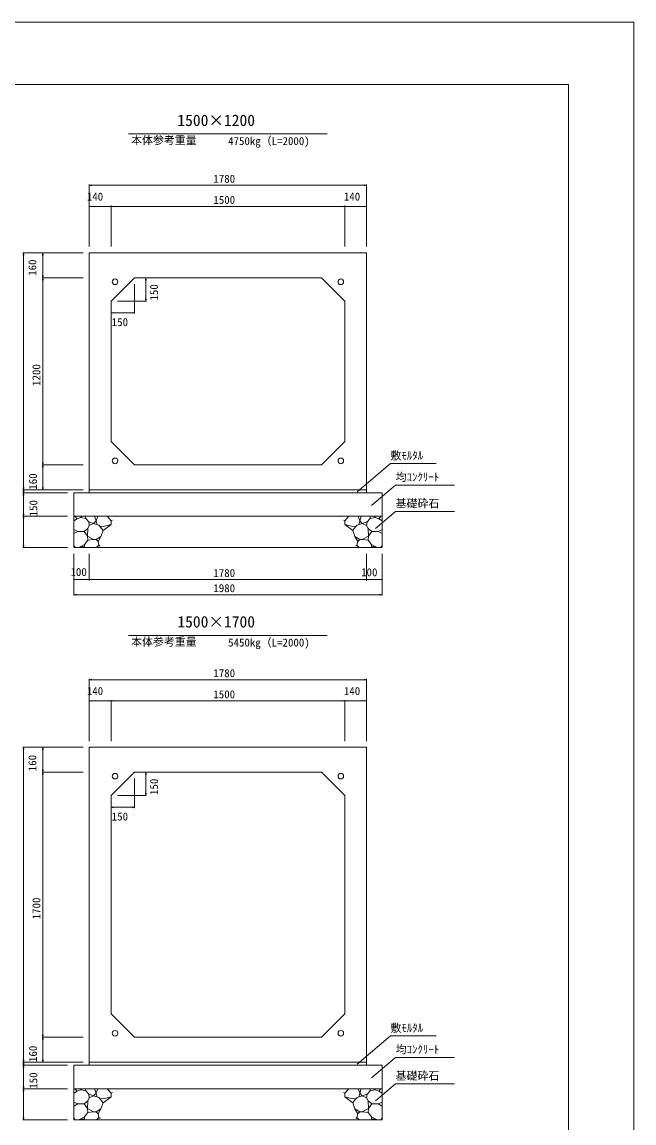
# Model space of a CAD drawing. Units: millimetres on the paper. Extents: x 0 to 841, y 0 to 594.
# Drawn here: x 644.6 to 841, y 240.9 to 594 of the extents above; entities that cross this region are included whole.
import ezdxf
from ezdxf.enums import TextEntityAlignment as Align

# ---------------------------------------------------------------- set-up
doc = ezdxf.new("R2010")
doc.units = ezdxf.units.MM
for name, color, linetype, lineweight in [('0_2', 7, 'Continuous', 9), ('D-STR-DIM（寸法）', 7, 'Continuous', 18), ('D-STR-HTXT（旗揚げ）', 4, 'Continuous', 18), ('D-STR-STRn（構造物）', 5, 'Continuous', 18), ('D-STR（構造物外形線）', 1, 'Continuous', 18), ('D-TTL(外枠）', 2, 'Continuous', 18), ('DEFPOINTS_3', 8, 'Continuous', 18)]:
    doc.layers.add(name, color=color, linetype=linetype, lineweight=lineweight)
doc.layers.add('D-STR-TXT（文字）', color=7, linetype='Continuous')
doc.styles.add('ＭＳ ゴシック', font='')
doc.styles.get('ＭＳ ゴシック').set_extended_font_data('MS Gothic')

msp = doc.modelspace()

# ---------------------------------------------------------------- linework, layer by layer
at = {"layer": '0_2'}
for p, q in [((666.173, 541.634), (666.923, 541.759)), ((666.923, 541.509), (666.173, 541.634)), ((754.423, 541.759), (755.173, 541.634)), ((755.173, 541.634), (754.423, 541.509)), ((666.173, 534.853), (666.923, 534.978)), ((666.923, 534.728), (666.173, 534.853)), ((672.423, 534.978), (673.173, 534.853)), ((673.173, 534.853), (672.423, 534.728)), ((673.173, 534.853), (673.923, 534.978)), ((673.923, 534.728), (673.173, 534.853)), ((747.423, 534.978), (748.173, 534.853)), ((748.173, 534.853), (747.423, 534.728)), ((748.173, 534.853), (748.923, 534.978)), ((748.923, 534.728), (748.173, 534.853)), ((754.423, 534.978), (755.173, 534.853)), ((755.173, 534.853), (754.423, 534.728)), ((644.962, 519.213), (645.087, 519.963)), ((645.087, 519.963), (645.212, 519.213)), ((651.158, 519.213), (651.283, 519.963)), ((651.283, 519.963), (651.408, 519.213)), ((651.283, 511.963), (651.158, 512.713)), ((651.408, 512.713), (651.283, 511.963)), ((651.158, 511.213), (651.283, 511.963)), ((651.283, 511.963), (651.408, 511.213)), ((684.174, 511.213), (684.299, 511.963)), ((684.299, 511.963), (684.424, 511.213)), ((684.299, 504.463), (684.174, 505.213)), ((684.424, 505.213), (684.299, 504.463)), ((673.173, 500.716), (673.923, 500.841)), ((673.923, 500.591), (673.173, 500.716)), ((679.923, 500.841), (680.673, 500.716)), ((680.673, 500.716), (679.923, 500.591)), ((651.283, 451.963), (651.158, 452.713)), ((651.408, 452.713), (651.283, 451.963)), ((651.158, 451.213), (651.283, 451.963)), ((651.283, 451.963), (651.408, 451.213)), ((645.087, 443.963), (644.962, 444.713)), ((644.962, 443.213), (645.087, 443.963)), ((645.087, 442.963), (644.962, 443.713)), ((644.962, 442.213), (645.087, 442.963)), ((645.212, 444.713), (645.087, 443.963)), ((645.087, 443.963), (645.212, 443.213)), ((645.212, 443.713), (645.087, 442.963)), ((645.087, 442.963), (645.212, 442.213)), ((651.283, 443.963), (651.158, 444.713)), ((651.408, 444.713), (651.283, 443.963)), ((645.087, 435.463), (644.962, 436.213)), ((644.962, 434.713), (645.087, 435.463)), ((645.212, 436.213), (645.087, 435.463)), ((645.087, 435.463), (645.212, 434.713)), ((645.087, 425.463), (644.962, 426.213)), ((645.212, 426.213), (645.087, 425.463)), ((661.173, 415.176), (661.923, 415.301)), ((661.923, 415.051), (661.173, 415.176)), ((665.423, 415.301), (666.173, 415.176)), ((666.173, 415.176), (665.423, 415.051)), ((666.173, 415.176), (666.923, 415.301)), ((666.923, 415.051), (666.173, 415.176)), ((754.423, 415.301), (755.173, 415.176)), ((755.173, 415.176), (754.423, 415.051)), ((755.173, 415.176), (755.923, 415.301)), ((755.923, 415.051), (755.173, 415.176)), ((759.423, 415.301), (760.173, 415.176)), ((760.173, 415.176), (759.423, 415.051)), ((661.173, 410.323), (661.923, 410.448)), ((661.923, 410.198), (661.173, 410.323)), ((759.423, 410.448), (760.173, 410.323)), ((760.173, 410.323), (759.423, 410.198)), ((666.173, 383.063), (666.923, 383.188)), ((666.923, 382.938), (666.173, 383.063)), ((754.423, 383.188), (755.173, 383.063)), ((755.173, 383.063), (754.423, 382.938)), ((666.173, 376.282), (666.923, 376.407)), ((666.923, 376.157), (666.173, 376.282)), ((672.423, 376.407), (673.173, 376.282)), ((673.173, 376.282), (672.423, 376.157)), ((673.173, 376.282), (673.923, 376.407)), ((673.923, 376.157), (673.173, 376.282)), ((747.423, 376.407), (748.173, 376.282)), ((748.173, 376.282), (747.423, 376.157)), ((748.173, 376.282), (748.923, 376.407)), ((748.923, 376.157), (748.173, 376.282)), ((754.423, 376.407), (755.173, 376.282)), ((755.173, 376.282), (754.423, 376.157)), ((644.962, 360.642), (645.087, 361.392)), ((645.087, 361.392), (645.212, 360.642)), ((651.158, 360.642), (651.283, 361.392)), ((651.283, 361.392), (651.408, 360.642)), ((651.283, 353.392), (651.158, 354.142)), ((651.158, 352.642), (651.283, 353.392)), ((651.408, 354.142), (651.283, 353.392)), ((651.283, 353.392), (651.408, 352.642)), ((684.174, 352.642), (684.299, 353.392)), ((684.299, 353.392), (684.424, 352.642)), ((684.299, 345.892), (684.174, 346.642)), ((684.424, 346.642), (684.299, 345.892)), ((673.173, 342.145), (673.923, 342.27)), ((673.923, 342.02), (673.173, 342.145)), ((679.923, 342.27), (680.673, 342.145)), ((680.673, 342.145), (679.923, 342.02)), ((651.283, 268.392), (651.158, 269.142)), ((651.158, 267.642), (651.283, 268.392)), ((651.408, 269.142), (651.283, 268.392)), ((651.283, 268.392), (651.408, 267.642)), ((645.087, 260.392), (644.962, 261.142)), ((644.962, 259.642), (645.087, 260.392)), ((645.087, 259.392), (644.962, 260.142)), ((644.962, 258.642), (645.087, 259.392)), ((645.212, 261.142), (645.087, 260.392)), ((645.087, 260.392), (645.212, 259.642)), ((645.212, 260.142), (645.087, 259.392)), ((645.087, 259.392), (645.212, 258.642)), ((651.283, 260.392), (651.158, 261.142)), ((651.408, 261.142), (651.283, 260.392)), ((645.087, 251.892), (644.962, 252.642)), ((644.962, 251.142), (645.087, 251.892)), ((645.212, 252.642), (645.087, 251.892)), ((645.087, 251.892), (645.212, 251.142)), ((645.087, 241.892), (644.962, 242.642)), ((645.212, 242.642), (645.087, 241.892))]:
    msp.add_line(p, q, dxfattribs=at)
at = {"layer": '0_2', "color": 9, "lineweight": 18}
for p, q in [((666.173, 541.634), (666.273, 541.634)), ((755.173, 541.634), (755.073, 541.634)), ((666.173, 534.853), (666.273, 534.853)), ((673.173, 534.853), (673.073, 534.853)), ((673.173, 534.853), (673.273, 534.853)), ((748.173, 534.853), (748.073, 534.853)), ((748.173, 534.853), (748.273, 534.853)), ((755.173, 534.853), (755.073, 534.853)), ((645.087, 519.963), (645.087, 519.863)), ((651.283, 519.963), (651.283, 519.863)), ((651.283, 511.963), (651.283, 512.063)), ((651.283, 511.963), (651.283, 511.863)), ((684.299, 511.963), (684.299, 511.863)), ((684.299, 504.463), (684.299, 504.563)), ((673.173, 500.716), (673.273, 500.716)), ((680.673, 500.716), (680.573, 500.716)), ((651.283, 451.963), (651.283, 452.063)), ((651.283, 451.963), (651.283, 451.863)), ((645.087, 443.963), (645.087, 444.063)), ((645.087, 443.963), (645.087, 443.863)), ((645.087, 442.963), (645.087, 443.063)), ((645.087, 442.963), (645.087, 442.863)), ((651.283, 443.963), (651.283, 444.063)), ((645.087, 435.463), (645.087, 435.563)), ((645.087, 435.463), (645.087, 435.363)), ((645.087, 425.463), (645.087, 425.563)), ((661.173, 415.176), (661.273, 415.176)), ((666.173, 415.176), (666.073, 415.176)), ((666.173, 415.176), (666.273, 415.176)), ((755.173, 415.176), (755.073, 415.176)), ((755.173, 415.176), (755.273, 415.176)), ((760.173, 415.176), (760.073, 415.176)), ((661.173, 410.323), (661.273, 410.323)), ((760.173, 410.323), (760.073, 410.323)), ((666.173, 383.063), (666.273, 383.063)), ((755.173, 383.063), (755.073, 383.063)), ((666.173, 376.282), (666.273, 376.282)), ((673.173, 376.282), (673.073, 376.282)), ((673.173, 376.282), (673.273, 376.282)), ((748.173, 376.282), (748.073, 376.282)), ((748.173, 376.282), (748.273, 376.282)), ((755.173, 376.282), (755.073, 376.282)), ((645.087, 361.392), (645.087, 361.292)), ((651.283, 361.392), (651.283, 361.292)), ((651.283, 353.392), (651.283, 353.492)), ((651.283, 353.392), (651.283, 353.292)), ((684.299, 353.392), (684.299, 353.292)), ((684.299, 345.892), (684.299, 345.992)), ((673.173, 342.145), (673.273, 342.145)), ((680.673, 342.145), (680.573, 342.145)), ((651.283, 268.392), (651.283, 268.492)), ((651.283, 268.392), (651.283, 268.292)), ((645.087, 260.392), (645.087, 260.492)), ((645.087, 260.392), (645.087, 260.292)), ((645.087, 259.392), (645.087, 259.492)), ((645.087, 259.392), (645.087, 259.292)), ((651.283, 260.392), (651.283, 260.492)), ((645.087, 251.892), (645.087, 251.992)), ((645.087, 251.892), (645.087, 251.792)), ((645.087, 241.892), (645.087, 241.992))]:
    msp.add_line(p, q, dxfattribs=at)
at = {"layer": 'D-STR-DIM（寸法）'}
for p, q in [((666.173, 521.963), (666.173, 541.884)), ((755.073, 541.634), (666.273, 541.634)), ((755.173, 521.963), (755.173, 541.884)), ((666.273, 534.853), (673.073, 534.853)), ((673.173, 521.963), (673.173, 535.103)), ((673.273, 534.853), (748.073, 534.853)), ((748.173, 521.963), (748.173, 535.103)), ((748.273, 534.853), (755.073, 534.853)), ((664.173, 519.963), (644.837, 519.963)), ((645.087, 519.863), (645.087, 444.063)), ((651.283, 512.063), (651.283, 519.863)), ((664.173, 511.963), (651.033, 511.963)), ((651.283, 452.063), (651.283, 511.863)), ((680.673, 509.963), (680.673, 500.466)), ((682.673, 511.963), (684.549, 511.963)), ((684.299, 504.563), (684.299, 511.863)), ((673.173, 502.463), (673.173, 500.466)), ((675.173, 504.463), (684.549, 504.463)), ((680.573, 500.716), (673.273, 500.716)), ((664.173, 451.963), (651.033, 451.963)), ((651.283, 451.863), (651.283, 444.063)), ((664.173, 443.963), (644.837, 443.963)), ((659.173, 442.963), (644.837, 442.963)), ((645.087, 443.863), (645.087, 443.063)), ((645.087, 442.863), (645.087, 435.563)), ((659.173, 435.463), (644.837, 435.463)), ((645.087, 435.363), (645.087, 425.563)), ((659.173, 425.463), (644.837, 425.463)), ((661.173, 423.463), (661.173, 410.073)), ((666.173, 423.463), (666.173, 414.926)), ((755.173, 423.463), (755.173, 414.926)), ((760.173, 423.463), (760.173, 410.073)), ((661.273, 415.176), (666.073, 415.176)), ((666.273, 415.176), (755.073, 415.176)), ((755.273, 415.176), (760.073, 415.176)), ((661.273, 410.323), (760.073, 410.323)), ((666.173, 363.392), (666.173, 383.313)), ((755.073, 383.063), (666.273, 383.063)), ((755.173, 363.392), (755.173, 383.313)), ((666.273, 376.282), (673.073, 376.282)), ((673.173, 363.392), (673.173, 376.532)), ((673.273, 376.282), (748.073, 376.282)), ((748.173, 363.392), (748.173, 376.532)), ((748.273, 376.282), (755.073, 376.282)), ((664.173, 361.392), (644.837, 361.392)), ((645.087, 361.292), (645.087, 260.492)), ((651.283, 353.492), (651.283, 361.292)), ((664.173, 353.392), (651.033, 353.392)), ((651.283, 268.492), (651.283, 353.292)), ((682.673, 353.392), (684.549, 353.392)), ((684.299, 345.992), (684.299, 353.292)), ((680.673, 351.392), (680.673, 341.895)), ((673.173, 343.892), (673.173, 341.895)), ((675.173, 345.892), (684.549, 345.892)), ((680.573, 342.145), (673.273, 342.145)), ((664.173, 268.392), (651.033, 268.392)), ((651.283, 268.292), (651.283, 260.492)), ((664.173, 260.392), (644.837, 260.392)), ((659.173, 259.392), (644.837, 259.392)), ((645.087, 260.292), (645.087, 259.492)), ((645.087, 259.292), (645.087, 251.992)), ((659.173, 251.892), (644.837, 251.892)), ((645.087, 251.792), (645.087, 241.992)), ((659.173, 241.892), (644.837, 241.892))]:
    msp.add_line(p, q, dxfattribs=at)
at = {"layer": 'D-STR-HTXT（旗揚げ）'}
for p, q in [((678.781, 558.094), (742.565, 558.094)), ((752.106, 443.365), (762.839, 452.382)), ((777.501, 452.382), (762.839, 452.382)), ((756.699, 438.949), (764.498, 445.502)), ((783.423, 445.502), (764.498, 445.502)), ((758.024, 431.61), (764.498, 437.049)), ((783.361, 437.049), (764.498, 437.049)), ((678.781, 397.26), (742.565, 397.26)), ((752.106, 259.793), (762.839, 268.811)), ((777.501, 268.811), (762.839, 268.811)), ((756.699, 255.378), (764.498, 261.931)), ((783.423, 261.931), (764.498, 261.931)), ((758.024, 248.039), (764.498, 253.478)), ((783.361, 253.478), (764.498, 253.478))]:
    msp.add_line(p, q, dxfattribs=at)
at = {"layer": 'D-STR-STRn（構造物）'}
for p, q in [((661.173, 442.963), (760.173, 442.963)), ((661.173, 442.963), (661.173, 425.463)), ((666.173, 443.963), (666.173, 442.963)), ((755.173, 443.963), (755.173, 442.963)), ((760.173, 442.963), (760.173, 425.463)), ((661.173, 435.463), (760.173, 435.463)), ((662.238, 434.672), (661.173, 434.046)), ((662.238, 434.672), (661.574, 435.463)), ((663.408, 435.049), (662.238, 434.672)), ((663.408, 435.049), (663.79, 435.463)), ((665.024, 434.789), (663.408, 435.049)), ((665.024, 434.789), (664.987, 435.463)), ((665.999, 433.727), (665.024, 434.789)), ((667.895, 435.463), (668.349, 434.027)), ((668.349, 434.027), (668.909, 435.463)), ((671.898, 435.463), (673.191, 434.022)), ((749.448, 435.463), (748.156, 434.022)), ((752.997, 434.027), (752.437, 435.463)), ((753.451, 435.463), (752.997, 434.027)), ((755.347, 433.727), (756.322, 434.789)), ((756.322, 434.789), (756.359, 435.463)), ((756.322, 434.789), (757.939, 435.049)), ((757.939, 435.049), (757.556, 435.463)), ((757.939, 435.049), (759.109, 434.672)), ((759.109, 434.672), (759.772, 435.463)), ((759.109, 434.672), (760.173, 434.046)), ((662.469, 430.644), (661.173, 431.19)), ((664.506, 430.61), (665.706, 431.542)), ((665.564, 429.142), (665.706, 431.542)), ((665.706, 431.542), (666.176, 432.487)), ((666.176, 432.487), (665.999, 433.727)), ((667.546, 433.194), (665.999, 433.727)), ((666.176, 432.487), (667.546, 433.194)), ((668.349, 434.027), (667.546, 433.194)), ((667.546, 433.194), (669.199, 432.582)), ((668.349, 434.027), (668.662, 432.781)), ((669.199, 432.582), (669.811, 432.001)), ((669.505, 432.292), (670.628, 432.183)), ((669.811, 432.001), (670.638, 430.899)), ((670.638, 430.899), (669.911, 428.956)), ((670.628, 432.183), (673.191, 432.84)), ((670.638, 430.899), (673.191, 432.84)), ((673.191, 434.022), (673.628, 434.24)), ((673.191, 434.022), (673.191, 432.84)), ((673.191, 432.84), (673.241, 432.828)), ((748.156, 434.022), (747.718, 434.24)), ((748.156, 432.84), (748.105, 432.828)), ((748.156, 434.022), (748.156, 432.84)), ((750.719, 432.183), (748.156, 432.84)), ((750.708, 430.899), (748.156, 432.84)), ((751.535, 432.001), (750.708, 430.899)), ((750.708, 430.899), (751.436, 428.956)), ((751.841, 432.292), (750.719, 432.183)), ((752.147, 432.582), (751.535, 432.001)), ((753.801, 433.194), (752.147, 432.582)), ((752.997, 434.027), (752.684, 432.781)), ((752.997, 434.027), (753.801, 433.194)), ((753.801, 433.194), (755.347, 433.727)), ((755.17, 432.487), (753.801, 433.194)), ((755.17, 432.487), (755.347, 433.727)), ((755.641, 431.542), (755.17, 432.487)), ((755.783, 429.142), (755.641, 431.542)), ((756.84, 430.61), (755.641, 431.542)), ((758.877, 430.644), (760.173, 431.19)), ((661.173, 429.907), (662.469, 430.644)), ((662.469, 430.644), (664.506, 430.61)), ((665.564, 429.142), (664.506, 430.61)), ((664.591, 426.394), (665.691, 427.789)), ((665.691, 427.789), (665.564, 429.142)), ((665.564, 429.142), (667.55, 428.067)), ((667.55, 428.067), (665.691, 427.789)), ((668.389, 428.004), (667.55, 428.067)), ((669.911, 428.956), (668.389, 428.004)), ((668.389, 428.004), (669.022, 427.355)), ((669.022, 427.355), (669.911, 428.956)), ((669.26, 426.216), (669.022, 427.355)), ((752.324, 427.355), (751.436, 428.956)), ((751.436, 428.956), (752.957, 428.004)), ((752.087, 426.216), (752.324, 427.355)), ((752.957, 428.004), (752.324, 427.355)), ((752.957, 428.004), (753.796, 428.067)), ((755.783, 429.142), (753.796, 428.067)), ((753.796, 428.067), (755.656, 427.789)), ((755.656, 427.789), (755.783, 429.142)), ((756.755, 426.394), (755.656, 427.789)), ((755.783, 429.142), (756.84, 430.61)), ((758.877, 430.644), (756.84, 430.61)), ((760.173, 429.907), (758.877, 430.644)), ((661.6, 425.463), (661.173, 426.352)), ((661.173, 425.463), (760.173, 425.463)), ((663.227, 425.646), (662.468, 425.463)), ((663.227, 425.646), (664.591, 426.394)), ((664.483, 425.693), (663.227, 425.646)), ((665.008, 425.463), (664.483, 425.693)), ((664.591, 426.394), (664.617, 425.698)), ((668.506, 425.463), (669.26, 426.216)), ((669.26, 426.216), (669.65, 425.853)), ((752.087, 426.216), (751.697, 425.853)), ((752.84, 425.463), (752.087, 426.216)), ((756.338, 425.463), (756.863, 425.693)), ((756.755, 426.394), (756.73, 425.698)), ((758.12, 425.646), (756.755, 426.394)), ((756.863, 425.693), (758.12, 425.646)), ((758.12, 425.646), (758.878, 425.463)), ((759.747, 425.463), (760.173, 426.352)), ((661.173, 259.392), (760.173, 259.392)), ((661.173, 259.392), (661.173, 241.892)), ((666.173, 260.392), (666.173, 259.392)), ((755.173, 260.392), (755.173, 259.392)), ((760.173, 259.392), (760.173, 241.892)), ((661.173, 251.892), (760.173, 251.892)), ((662.238, 251.101), (661.173, 250.475)), ((662.238, 251.101), (661.574, 251.892)), ((663.408, 251.478), (662.238, 251.101)), ((663.408, 251.478), (663.79, 251.892)), ((665.024, 251.218), (663.408, 251.478)), ((665.024, 251.218), (664.987, 251.892)), ((665.999, 250.155), (665.024, 251.218)), ((667.895, 251.892), (668.349, 250.456)), ((668.349, 250.456), (668.909, 251.892)), ((671.898, 251.892), (673.191, 250.451)), ((749.448, 251.892), (748.156, 250.451)), ((752.997, 250.456), (752.437, 251.892)), ((753.451, 251.892), (752.997, 250.456)), ((755.347, 250.155), (756.322, 251.218)), ((756.322, 251.218), (756.359, 251.892)), ((756.322, 251.218), (757.939, 251.478)), ((757.939, 251.478), (757.556, 251.892)), ((757.939, 251.478), (759.109, 251.101)), ((759.109, 251.101), (759.772, 251.892)), ((759.109, 251.101), (760.173, 250.475)), ((662.469, 247.073), (661.173, 247.618)), ((664.506, 247.039), (665.706, 247.971)), ((665.564, 245.571), (665.706, 247.971)), ((665.706, 247.971), (666.176, 248.916)), ((666.176, 248.916), (665.999, 250.155)), ((667.546, 249.623), (665.999, 250.155)), ((666.176, 248.916), (667.546, 249.623)), ((668.349, 250.456), (667.546, 249.623)), ((667.546, 249.623), (669.199, 249.011)), ((668.349, 250.456), (668.662, 249.21)), ((669.199, 249.011), (669.811, 248.43)), ((669.505, 248.72), (670.628, 248.612)), ((669.811, 248.43), (670.638, 247.328)), ((670.638, 247.328), (669.911, 245.385)), ((670.628, 248.612), (673.191, 249.269)), ((670.638, 247.328), (673.191, 249.269)), ((673.191, 250.451), (673.628, 250.669)), ((673.191, 250.451), (673.191, 249.269)), ((673.191, 249.269), (673.241, 249.257)), ((748.156, 250.451), (747.718, 250.669)), ((748.156, 249.269), (748.105, 249.257)), ((748.156, 250.451), (748.156, 249.269)), ((750.719, 248.612), (748.156, 249.269)), ((750.708, 247.328), (748.156, 249.269)), ((751.535, 248.43), (750.708, 247.328)), ((750.708, 247.328), (751.436, 245.385)), ((751.841, 248.72), (750.719, 248.612)), ((752.147, 249.011), (751.535, 248.43)), ((753.801, 249.623), (752.147, 249.011)), ((752.997, 250.456), (752.684, 249.21)), ((752.997, 250.456), (753.801, 249.623)), ((753.801, 249.623), (755.347, 250.155)), ((755.17, 248.916), (753.801, 249.623)), ((755.17, 248.916), (755.347, 250.155)), ((755.641, 247.971), (755.17, 248.916)), ((755.783, 245.571), (755.641, 247.971)), ((756.84, 247.039), (755.641, 247.971)), ((758.877, 247.073), (760.173, 247.618)), ((661.173, 246.336), (662.469, 247.073)), ((662.469, 247.073), (664.506, 247.039)), ((665.564, 245.571), (664.506, 247.039)), ((664.591, 242.823), (665.691, 244.218)), ((665.691, 244.218), (665.564, 245.571)), ((665.564, 245.571), (667.55, 244.495)), ((667.55, 244.495), (665.691, 244.218)), ((668.389, 244.433), (667.55, 244.495)), ((669.911, 245.385), (668.389, 244.433)), ((668.389, 244.433), (669.022, 243.784)), ((669.022, 243.784), (669.911, 245.385)), ((669.26, 242.645), (669.022, 243.784)), ((752.324, 243.784), (751.436, 245.385)), ((751.436, 245.385), (752.957, 244.433)), ((752.087, 242.645), (752.324, 243.784)), ((752.957, 244.433), (752.324, 243.784)), ((752.957, 244.433), (753.796, 244.495)), ((755.783, 245.571), (753.796, 244.495)), ((753.796, 244.495), (755.656, 244.218)), ((755.656, 244.218), (755.783, 245.571)), ((756.755, 242.823), (755.656, 244.218)), ((755.783, 245.571), (756.84, 247.039)), ((758.877, 247.073), (756.84, 247.039)), ((760.173, 246.336), (758.877, 247.073)), ((661.6, 241.892), (661.173, 242.781)), ((661.173, 241.892), (760.173, 241.892)), ((663.227, 242.075), (662.468, 241.892)), ((663.227, 242.075), (664.591, 242.823)), ((664.483, 242.122), (663.227, 242.075)), ((665.008, 241.892), (664.483, 242.122)), ((664.591, 242.823), (664.617, 242.127)), ((668.506, 241.892), (669.26, 242.645)), ((669.26, 242.645), (669.65, 242.282)), ((752.087, 242.645), (751.697, 242.282)), ((752.84, 241.892), (752.087, 242.645)), ((756.338, 241.892), (756.863, 242.122)), ((756.755, 242.823), (756.73, 242.127)), ((758.12, 242.075), (756.755, 242.823)), ((756.863, 242.122), (758.12, 242.075)), ((758.12, 242.075), (758.878, 241.892)), ((759.747, 241.892), (760.173, 242.781))]:
    msp.add_line(p, q, dxfattribs=at)
at = {"layer": 'D-STR（構造物外形線）'}
for p, q in [((666.173, 443.963), (666.173, 519.963)), ((666.173, 519.963), (755.173, 519.963)), ((755.173, 519.963), (755.173, 443.963)), ((673.173, 504.463), (680.673, 511.963)), ((680.673, 511.963), (740.673, 511.963)), ((740.673, 511.963), (748.173, 504.463)), ((673.173, 459.463), (673.173, 504.463)), ((748.173, 504.463), (748.173, 459.463)), ((680.673, 451.963), (673.173, 459.463)), ((748.173, 459.463), (740.673, 451.963)), ((740.673, 451.963), (680.673, 451.963)), ((755.173, 443.963), (666.173, 443.963)), ((666.173, 260.392), (666.173, 361.392)), ((666.173, 361.392), (755.173, 361.392)), ((755.173, 361.392), (755.173, 260.392)), ((673.173, 345.892), (680.673, 353.392)), ((680.673, 353.392), (740.673, 353.392)), ((740.673, 353.392), (748.173, 345.892)), ((673.173, 275.892), (673.173, 345.892)), ((748.173, 345.892), (748.173, 275.892)), ((680.673, 268.392), (673.173, 275.892)), ((748.173, 275.892), (740.673, 268.392)), ((740.673, 268.392), (680.673, 268.392)), ((755.173, 260.392), (666.173, 260.392))]:
    msp.add_line(p, q, dxfattribs=at)
for centre in [(674.448, 510.688), (746.898, 510.688), (674.448, 453.238), (746.898, 453.238), (674.448, 352.116), (746.898, 352.116), (674.448, 269.667), (746.898, 269.667)]:
    msp.add_circle(centre, 0.9, dxfattribs=at)
at = {"layer": 'D-TTL(外枠）'}
for p in [(25, 574), (820, 20)]:
    msp.add_line(p, (820, 574), dxfattribs=at)
at = {"layer": 'DEFPOINTS_3'}
for p in [(0, 594), (841, 0)]:
    msp.add_line(p, (841, 594), dxfattribs=at)

# ---------------------------------------------------------------- texts
at = {"layer": 'D-STR-DIM（寸法）', "style": 'ＭＳ ゴシック'}
for s, p in [('1780', (705.992, 541.684)), ('140', (665.381, 535.956)), ('1500', (705.992, 534.903)), ('140', (747.881, 535.956)), ('150', (673.379, 495.7)), ('100', (660.129, 415.554)), ('1780', (705.992, 415.226)), ('100', (753.422, 415.47)), ('1980', (705.992, 410.373)), ('1780', (705.992, 383.113)), ('140', (665.381, 377.385)), ('1500', (705.992, 376.332)), ('140', (747.881, 377.385)), ('150', (673.379, 337.129))]:
    msp.add_text(s, height=2.566, dxfattribs=at).set_placement(p, align=Align.BOTTOM_LEFT)
for s, p in [('160', (649.946, 512.601)), ('150', (688.997, 504.668)), ('1200', (651.233, 477.281)), ('160', (650.143, 444.02)), ('150', (650.273, 435.448)), ('160', (649.946, 353.708)), ('150', (688.997, 346.097)), ('1700', (651.233, 306.21)), ('160', (650.143, 260.449)), ('150', (650.273, 251.876))]:
    msp.add_text(s, height=2.566, rotation=90, dxfattribs=at).set_placement(p, align=Align.BOTTOM_LEFT)
at = {"layer": 'D-STR-TXT（文字）', "style": 'ＭＳ ゴシック'}
for s, height, p in [('1500×1200', 3.666, (694.43, 559.543)), ('本体参考重量', 2.566, (679.612, 554.028)), ('4750kg（L=2000)', 2.566, (710.732, 553.764)), ('敷ﾓﾙﾀﾙ', 2.566, (762.839, 452.882)), ('均ｺﾝｸﾘｰﾄ', 2.566, (764.498, 446.002)), ('基礎砕石', 2.566, (764.498, 437.549)), ('1500×1700', 3.666, (694.43, 398.709)), ('本体参考重量', 2.566, (679.612, 393.193)), ('5450kg（L=2000)', 2.566, (710.732, 392.929)), ('敷ﾓﾙﾀﾙ', 2.566, (762.839, 269.311)), ('均ｺﾝｸﾘｰﾄ', 2.566, (764.498, 262.431)), ('基礎砕石', 2.566, (764.498, 253.978))]:
    msp.add_text(s, height=height, dxfattribs=at).set_placement(p, align=Align.BOTTOM_LEFT)

doc.saveas('drawing.dxf')
